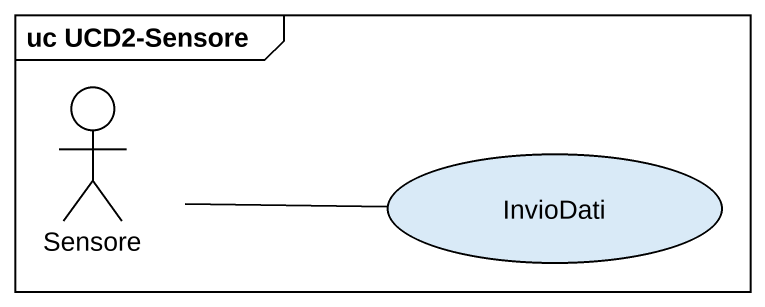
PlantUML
@startuml
mainframe uc UCD2-Sensore
actor Sensore
usecase InvioDati
Sensore -right- InvioDati
@enduml
